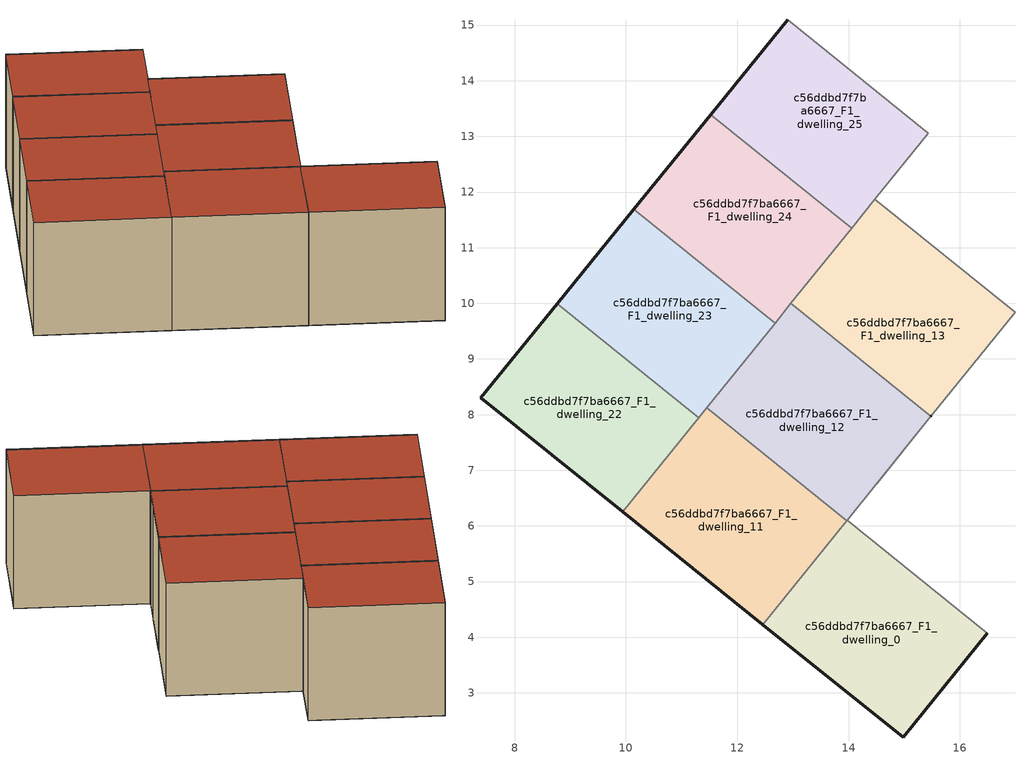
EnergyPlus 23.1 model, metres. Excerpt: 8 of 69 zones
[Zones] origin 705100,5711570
c56ddbd7f7ba6667_F1_dwelling_0
 floor to c56ddbd7f7ba6667_F0_dwelling_0 (EU_floor_Construction): 14.98,2.2 16.37,3.92 13.85,5.95 12.46,4.23 z3
 floor to c56ddbd7f7ba6667_F0_dwelling_1 (EU_floor_Construction): 16.37,3.92 16.49,4.07 13.97,6.1 13.85,5.95 z3
 wall outside (EU_wall_Construction): 16.49,4.07 14.98,2.2 12.46,4.23 z3:6
 wall to c56ddbd7f7ba6667_F1_dwelling_1 (EU_wall_Construction): 13.97,6.1 16.49,4.07 z3:6
 wall to c56ddbd7f7ba6667_F1_dwelling_11 (EU_wall_Construction): 12.46,4.23 13.97,6.1 z3:6
 roof outside (EU_roof_Construction): 16.49,4.07 14.98,2.2 12.46,4.23 13.97,6.1 z6
c56ddbd7f7ba6667_F1_dwelling_11
 floor to c56ddbd7f7ba6667_F0_dwelling_12 (EU_floor_Construction): 12.46,4.23 13.84,5.94 11.33,7.97 9.94,6.25 z3
 floor to c56ddbd7f7ba6667_F0_dwelling_13 (EU_floor_Construction): 13.84,5.94 13.97,6.1 11.45,8.13 11.33,7.97 z3
 wall outside (EU_wall_Construction): 12.46,4.23 9.94,6.25 z3:6
 wall to c56ddbd7f7ba6667_F1_dwelling_12 (EU_wall_Construction): 11.45,8.13 13.97,6.1 z3:6
 wall to c56ddbd7f7ba6667_F1_dwelling_22 (EU_wall_Construction): 9.94,6.25 11.31,7.94 z3:6
 wall to c56ddbd7f7ba6667_F1_dwelling_23 (EU_wall_Construction): 11.31,7.94 11.45,8.13 z3:6
 roof outside (EU_roof_Construction): 13.97,6.1 12.46,4.23 9.94,6.25 11.45,8.13 z6
c56ddbd7f7ba6667_F1_dwelling_12
 floor to c56ddbd7f7ba6667_F0_dwelling_13 (EU_floor_Construction): 13.97,6.1 15.23,7.66 12.71,9.69 11.45,8.13 z3
 floor to c56ddbd7f7ba6667_F0_dwelling_14 (EU_floor_Construction): 15.23,7.66 15.48,7.97 12.96,10 12.71,9.69 z3
 wall to c56ddbd7f7ba6667_F1_dwelling_13 (EU_wall_Construction): 12.96,10 15.48,7.97 z3:6
 wall to c56ddbd7f7ba6667_F1_dwelling_1 (EU_wall_Construction): 15.48,7.97 13.97,6.1 z3:6
 wall to c56ddbd7f7ba6667_F1_dwelling_23 (EU_wall_Construction): 11.45,8.13 12.68,9.64 z3:6
 wall to c56ddbd7f7ba6667_F1_dwelling_24 (EU_wall_Construction): 12.68,9.64 12.96,10 z3:6
 roof outside (EU_roof_Construction): 15.48,7.97 13.97,6.1 11.45,8.13 12.96,10 z6
c56ddbd7f7ba6667_F1_dwelling_13
 floor to c56ddbd7f7ba6667_F0_dwelling_14 (EU_floor_Construction): 15.48,7.97 15.23,7.66 16.61,9.37 14.1,11.4 12.96,10 z3
 floor to c56ddbd7f7ba6667_F0_dwelling_15 (EU_floor_Construction): 16.61,9.37 16.99,9.84 14.47,11.87 14.1,11.4 z3
 wall outside (EU_wall_Construction): 15.49,7.98,6 15.49,7.98,3 15.48,7.97,6
 wall to c56ddbd7f7ba6667_F1_dwelling_14 (EU_wall_Construction): 14.47,11.87 16.99,9.84 z3:6
 wall to c56ddbd7f7ba6667_F1_dwelling_24 (EU_wall_Construction): 12.96,10 14.05,11.35 z3:6
 wall to c56ddbd7f7ba6667_F1_dwelling_2 (EU_wall_Construction): 16.99,9.84 15.49,7.98 z3:6
 wall adiabatic (EU_wall_Construction): 14.51,6.77 15.48,7.97 14.51,6.77 z3:6
 wall to c56ddbd7f7ba6667_F1_dwelling_25 (EU_wall_Construction): 14.05,11.35 14.47,11.87 z3:6
 roof outside (EU_roof_Construction): 16.99,9.84 14.51,6.77 15.48,7.97 12.96,10 14.47,11.87 z6
c56ddbd7f7ba6667_F1_dwelling_22
 floor to c56ddbd7f7ba6667_F0_dwelling_24 (EU_floor_Construction): 9.94,6.25 11.31,7.94 8.76,9.99 7.39,8.3 z3
 wall outside (EU_wall_Construction): 9.94,6.25 7.39,8.3 8.76,10 z3:6
 wall to c56ddbd7f7ba6667_F1_dwelling_23 (EU_wall_Construction): 8.76,10 11.31,7.94 z3:6
 roof outside (EU_roof_Construction): 11.31,7.94 9.94,6.25 7.39,8.3 8.76,10 z6
c56ddbd7f7ba6667_F1_dwelling_23
 floor to c56ddbd7f7ba6667_F0_dwelling_25 (EU_floor_Construction): 11.43,8.1 12.68,9.64 10.14,11.69 8.89,10.15 z3
 floor to c56ddbd7f7ba6667_F0_dwelling_24 (EU_floor_Construction): 11.31,7.94 11.43,8.1 8.89,10.15 8.76,9.99 z3
 wall outside (EU_wall_Construction): 8.76,10 10.14,11.69 z3:6
 wall to c56ddbd7f7ba6667_F1_dwelling_24 (EU_wall_Construction): 10.14,11.69 12.68,9.64 z3:6
 roof outside (EU_roof_Construction): 12.68,9.64 11.31,7.94 8.76,10 10.14,11.69 z6
c56ddbd7f7ba6667_F1_dwelling_24
 floor to c56ddbd7f7ba6667_F0_dwelling_26 (EU_floor_Construction): 12.93,9.95 14.05,11.35 11.53,13.39 10.39,12 z3
 floor to c56ddbd7f7ba6667_F0_dwelling_25 (EU_floor_Construction): 12.68,9.64 12.93,9.95 10.39,12 10.14,11.69 z3
 wall outside (EU_wall_Construction): 10.14,11.69 11.53,13.39 z3:6
 wall to c56ddbd7f7ba6667_F1_dwelling_25 (EU_wall_Construction): 11.53,13.39 14.05,11.35 z3:6
 roof outside (EU_roof_Construction): 14.05,11.35 12.68,9.64 10.14,11.69 11.53,13.39 z6
c56ddbd7f7ba6667_F1_dwelling_25
 floor to c56ddbd7f7ba6667_F0_dwelling_27 (EU_floor_Construction): 14.43,11.82 15.43,13.06 12.91,15.09 11.9,13.85 z3
 floor to c56ddbd7f7ba6667_F0_dwelling_26 (EU_floor_Construction): 14.05,11.35 14.43,11.82 11.9,13.85 11.53,13.39 z3
 wall outside (EU_wall_Construction): 11.53,13.39 12.91,15.09 z3:6
 wall to c56ddbd7f7ba6667_F1_dwelling_26 (EU_wall_Construction): 12.91,15.09 15.43,13.06 z3:6
 wall to c56ddbd7f7ba6667_F1_dwelling_14 (EU_wall_Construction): 15.43,13.06 14.47,11.87 z3:6
 roof outside (EU_roof_Construction): 15.43,13.06 14.05,11.35 11.53,13.39 12.91,15.09 z6
[Building]
EU S2 Campaign: North Axis=0; Terrain=City; Solar Distribution=FullExterior
[Site:Location]
London: Latitude=51.5; Longitude=-0.5; Time Zone=0; Elevation=25
[SizingPeriod:WeatherFileDays]
AnnualSizingPeriod: Begin Month=1; Begin Day of Month=1; End Month=12; End Day of Month=31; Day of Week for Start Day=Monday; Use Weather File Daylight Saving Period=No; Use Weather File Rain and Snow Indicators=No
[MATERIAL]
EU_InternalMass_Material: Roughness=MediumRough; Thickness=0.1; Conductivity=1; Density=1800; Specific Heat=900; Thermal Absorptance=0.9; Solar Absorptance=0.7; Visible Absorptance=0.7
[MATERIAL:NOMASS] Roughness=MediumRough; Thermal Absorptance=0.9; Solar Absorptance=0.7; Visible Absorptance=0.7
Name | Thermal Resistance
EU_wall_NoMass | 0.635353
EU_roof_NoMass | 0.675062
EU_floor_NoMass | 1.96382
[CONSTRUCTION]
EU_wall_Construction: EU_wall_NoMass
EU_roof_Construction: EU_roof_NoMass
EU_floor_Construction: EU_floor_NoMass
EU_InternalMass_Construction: EU_InternalMass_Material
[ZONE] Type=1; Multiplier=1; Ceiling Height=autocalculate; Floor Area=autocalculate; Part of Total Floor Area=Yes
Name | Volume
c56ddbd7f7ba6667_F1_dwelling_0 | 23.3313
c56ddbd7f7ba6667_F1_dwelling_11 | 23.3225
c56ddbd7f7ba6667_F1_dwelling_12 | 23.3276
c56ddbd7f7ba6667_F1_dwelling_13 | 23.3298
c56ddbd7f7ba6667_F1_dwelling_22 | 21.3823
c56ddbd7f7ba6667_F1_dwelling_23 | 21.3918
c56ddbd7f7ba6667_F1_dwelling_24 | 21.3787
c56ddbd7f7ba6667_F1_dwelling_25 | 21.3933
[INTERNALMASS] Construction=EU_InternalMass_Construction
Name | Zone or ZoneList | Surface Area
c56ddbd7f7ba6667_F1_dwelling_0_EU_InternalMass | c56ddbd7f7ba6667_F1_dwelling_0 | 7.77684
c56ddbd7f7ba6667_F1_dwelling_11_EU_InternalMass | c56ddbd7f7ba6667_F1_dwelling_11 | 7.77439
c56ddbd7f7ba6667_F1_dwelling_12_EU_InternalMass | c56ddbd7f7ba6667_F1_dwelling_12 | 7.77575
c56ddbd7f7ba6667_F1_dwelling_13_EU_InternalMass | c56ddbd7f7ba6667_F1_dwelling_13 | 7.77755
c56ddbd7f7ba6667_F1_dwelling_22_EU_InternalMass | c56ddbd7f7ba6667_F1_dwelling_22 | 7.12738
c56ddbd7f7ba6667_F1_dwelling_23_EU_InternalMass | c56ddbd7f7ba6667_F1_dwelling_23 | 7.13047
c56ddbd7f7ba6667_F1_dwelling_24_EU_InternalMass | c56ddbd7f7ba6667_F1_dwelling_24 | 7.12659
c56ddbd7f7ba6667_F1_dwelling_25_EU_InternalMass | c56ddbd7f7ba6667_F1_dwelling_25 | 7.13101
[OTHEREQUIPMENT] Fuel Type=Electricity; Design Level Calculation Method=Watts/Area; Power per Zone Floor Area=1; Fraction Latent=0; Fraction Radiant=0; Fraction Lost=0; Carbon Dioxide Generation Rate=0; EndUse Subcategory=EU_Step8_InternalGains
Name | Zone or ZoneList or Space or SpaceList | Schedule
EU_Step8_InternalGain_c56ddbd7f7ba6667_F1_dwelling_0_f000 | c56ddbd7f7ba6667_F1_dwelling_0 | EU_Step8_GainSchedule_c56ddbd7f7ba6667_F1_dwelling_0_f000
EU_Step8_InternalGain_c56ddbd7f7ba6667_F1_dwelling_11_f000 | c56ddbd7f7ba6667_F1_dwelling_11 | EU_Step8_GainSchedule_c56ddbd7f7ba6667_F1_dwelling_11_f000
EU_Step8_InternalGain_c56ddbd7f7ba6667_F1_dwelling_12_f000 | c56ddbd7f7ba6667_F1_dwelling_12 | EU_Step8_GainSchedule_c56ddbd7f7ba6667_F1_dwelling_12_f000
EU_Step8_InternalGain_c56ddbd7f7ba6667_F1_dwelling_13_f000 | c56ddbd7f7ba6667_F1_dwelling_13 | EU_Step8_GainSchedule_c56ddbd7f7ba6667_F1_dwelling_13_f000
EU_Step8_InternalGain_c56ddbd7f7ba6667_F1_dwelling_22_f000 | c56ddbd7f7ba6667_F1_dwelling_22 | EU_Step8_GainSchedule_c56ddbd7f7ba6667_F1_dwelling_22_f000
EU_Step8_InternalGain_c56ddbd7f7ba6667_F1_dwelling_23_f000 | c56ddbd7f7ba6667_F1_dwelling_23 | EU_Step8_GainSchedule_c56ddbd7f7ba6667_F1_dwelling_23_f000
EU_Step8_InternalGain_c56ddbd7f7ba6667_F1_dwelling_24_f000 | c56ddbd7f7ba6667_F1_dwelling_24 | EU_Step8_GainSchedule_c56ddbd7f7ba6667_F1_dwelling_24_f000
EU_Step8_InternalGain_c56ddbd7f7ba6667_F1_dwelling_25_f000 | c56ddbd7f7ba6667_F1_dwelling_25 | EU_Step8_GainSchedule_c56ddbd7f7ba6667_F1_dwelling_25_f000
[ZONEVENTILATION:DESIGNFLOWRATE] Schedule=EU_AlwaysOn; Design Flow Rate Calculation Method=AirChanges/Hour; Air Changes per Hour=0.555504; Ventilation Type=Natural; Fan Pressure Rise=0; Fan Total Efficiency=1; Constant Term Coefficient=1; Temperature Term Coefficient=0; Velocity Term Coefficient=0; Velocity Squared Term Coefficient=0; Minimum Indoor Temperature=-100; Maximum Indoor Temperature=100; Delta Temperature=-100; Minimum Outdoor Temperature=-100; Maximum Outdoor Temperature=100; Maximum Wind Speed=40
Name | Zone or ZoneList or Space or SpaceList
EU_ConstantAir_c56ddbd7f7ba6667_F1_dwelling_0 | c56ddbd7f7ba6667_F1_dwelling_0
EU_ConstantAir_c56ddbd7f7ba6667_F1_dwelling_11 | c56ddbd7f7ba6667_F1_dwelling_11
EU_ConstantAir_c56ddbd7f7ba6667_F1_dwelling_12 | c56ddbd7f7ba6667_F1_dwelling_12
EU_ConstantAir_c56ddbd7f7ba6667_F1_dwelling_13 | c56ddbd7f7ba6667_F1_dwelling_13
EU_ConstantAir_c56ddbd7f7ba6667_F1_dwelling_22 | c56ddbd7f7ba6667_F1_dwelling_22
EU_ConstantAir_c56ddbd7f7ba6667_F1_dwelling_23 | c56ddbd7f7ba6667_F1_dwelling_23
EU_ConstantAir_c56ddbd7f7ba6667_F1_dwelling_24 | c56ddbd7f7ba6667_F1_dwelling_24
EU_ConstantAir_c56ddbd7f7ba6667_F1_dwelling_25 | c56ddbd7f7ba6667_F1_dwelling_25
[HVACTEMPLATE:ZONE:IDEALLOADSAIRSYSTEM] System Availability Schedule=EU_AlwaysOn; Maximum Heating Supply Air Temperature=50; Minimum Cooling Supply Air Temperature=13; Maximum Heating Supply Air Humidity Ratio=0.0156; Minimum Cooling Supply Air Humidity Ratio=0.0077; Heating Limit=NoLimit; Cooling Limit=NoLimit; Heating Availability Schedule=EU_AlwaysOn; Cooling Availability Schedule=EU_CoolingOff; Dehumidification Control Type=ConstantSensibleHeatRatio; Cooling Sensible Heat Ratio=0.7; Dehumidification Setpoint=60; Humidification Control Type=None; Humidification Setpoint=30; Outdoor Air Method=None; Outdoor Air Flow Rate per Person=0.00944; Outdoor Air Flow Rate per Zone Floor Area=0; Outdoor Air Flow Rate per Zone=0; Demand Controlled Ventilation Type=None; Outdoor Air Economizer Type=NoEconomizer; Heat Recovery Type=None; Sensible Heat Recovery Effectiveness=0.7; Latent Heat Recovery Effectiveness=0.65
Name | Template Thermostat
c56ddbd7f7ba6667_F1_dwelling_0 | EU_HeatOnly_c56ddbd7f7ba6667_F1_dwelling_0
c56ddbd7f7ba6667_F1_dwelling_11 | EU_HeatOnly_c56ddbd7f7ba6667_F1_dwelling_11
c56ddbd7f7ba6667_F1_dwelling_12 | EU_HeatOnly_c56ddbd7f7ba6667_F1_dwelling_12
c56ddbd7f7ba6667_F1_dwelling_13 | EU_HeatOnly_c56ddbd7f7ba6667_F1_dwelling_13
c56ddbd7f7ba6667_F1_dwelling_22 | EU_HeatOnly_c56ddbd7f7ba6667_F1_dwelling_22
c56ddbd7f7ba6667_F1_dwelling_23 | EU_HeatOnly_c56ddbd7f7ba6667_F1_dwelling_23
c56ddbd7f7ba6667_F1_dwelling_24 | EU_HeatOnly_c56ddbd7f7ba6667_F1_dwelling_24
c56ddbd7f7ba6667_F1_dwelling_25 | EU_HeatOnly_c56ddbd7f7ba6667_F1_dwelling_25
[SIZING:ZONE] Zone Cooling Design Supply Air Temperature Input Method=SupplyAirTemperature; Zone Cooling Design Supply Air Temperature=13; Zone Heating Design Supply Air Temperature Input Method=SupplyAirTemperature; Zone Heating Design Supply Air Temperature=50; Zone Cooling Design Supply Air Humidity Ratio=0.008; Zone Heating Design Supply Air Humidity Ratio=0.008; Cooling Design Air Flow Method=DesignDay; Cooling Design Air Flow Rate=0; Cooling Minimum Air Flow per Zone Floor Area=0.000762; Cooling Minimum Air Flow=0; Cooling Minimum Air Flow Fraction=0.2; Heating Design Air Flow Method=DesignDay; Heating Design Air Flow Rate=0; Heating Maximum Air Flow per Zone Floor Area=0.002032; Heating Maximum Air Flow=0.141576; Heating Maximum Air Flow Fraction=0.3; Account for Dedicated Outdoor Air System=No; Dedicated Outdoor Air System Control Strategy=NeutralSupplyAir; Dedicated Outdoor Air Low Setpoint Temperature for Design=autosize; Dedicated Outdoor Air High Setpoint Temperature for Design=autosize; Zone Load Sizing Method=Sensible Load Only No Latent Load; Zone Latent Cooling Design Supply Air Humidity Ratio Input Method=HumidityRatioDifference; Zone Cooling Design Supply Air Humidity Ratio Difference=0.005; Zone Latent Heating Design Supply Air Humidity Ratio Input Method=HumidityRatioDifference; Zone Humidification Design Supply Air Humidity Ratio Difference=0.005
c56ddbd7f7ba6667_F1_dwelling_0; c56ddbd7f7ba6667_F1_dwelling_11; c56ddbd7f7ba6667_F1_dwelling_12; c56ddbd7f7ba6667_F1_dwelling_13; c56ddbd7f7ba6667_F1_dwelling_22; c56ddbd7f7ba6667_F1_dwelling_23; c56ddbd7f7ba6667_F1_dwelling_24; c56ddbd7f7ba6667_F1_dwelling_25
[SCHEDULE:CONSTANT]
Name | Hourly Value
EU_AlwaysOn | 1
EU_CoolingOff | 0
[SCHEDULE:FILE] Column Number=1; Rows to Skip at Top=0; Number of Hours of Data=8760; Column Separator=Comma; Interpolate to Timestep=No; Minutes per Item=60; Adjust Schedule for Daylight Savings=Yes
Name | File
EU_Step8_GainSchedule_c56ddbd7f7ba6667_F1_dwelling_0_f000 | ../../schedules/c56ddbd7f7ba6667/c56ddbd7f7ba6667_F1_dwelling_0_f000_gain.csv
EU_Step8_GainSchedule_c56ddbd7f7ba6667_F1_dwelling_11_f000 | ../../schedules/c56ddbd7f7ba6667/c56ddbd7f7ba6667_F1_dwelling_11_f000_gain.csv
EU_Step8_GainSchedule_c56ddbd7f7ba6667_F1_dwelling_12_f000 | ../../schedules/c56ddbd7f7ba6667/c56ddbd7f7ba6667_F1_dwelling_12_f000_gain.csv
EU_Step8_GainSchedule_c56ddbd7f7ba6667_F1_dwelling_13_f000 | ../../schedules/c56ddbd7f7ba6667/c56ddbd7f7ba6667_F1_dwelling_13_f000_gain.csv
EU_Step8_GainSchedule_c56ddbd7f7ba6667_F1_dwelling_22_f000 | ../../schedules/c56ddbd7f7ba6667/c56ddbd7f7ba6667_F1_dwelling_22_f000_gain.csv
EU_Step8_GainSchedule_c56ddbd7f7ba6667_F1_dwelling_23_f000 | ../../schedules/c56ddbd7f7ba6667/c56ddbd7f7ba6667_F1_dwelling_23_f000_gain.csv
EU_Step8_GainSchedule_c56ddbd7f7ba6667_F1_dwelling_24_f000 | ../../schedules/c56ddbd7f7ba6667/c56ddbd7f7ba6667_F1_dwelling_24_f000_gain.csv
EU_Step8_GainSchedule_c56ddbd7f7ba6667_F1_dwelling_25_f000 | ../../schedules/c56ddbd7f7ba6667/c56ddbd7f7ba6667_F1_dwelling_25_f000_gain.csv
